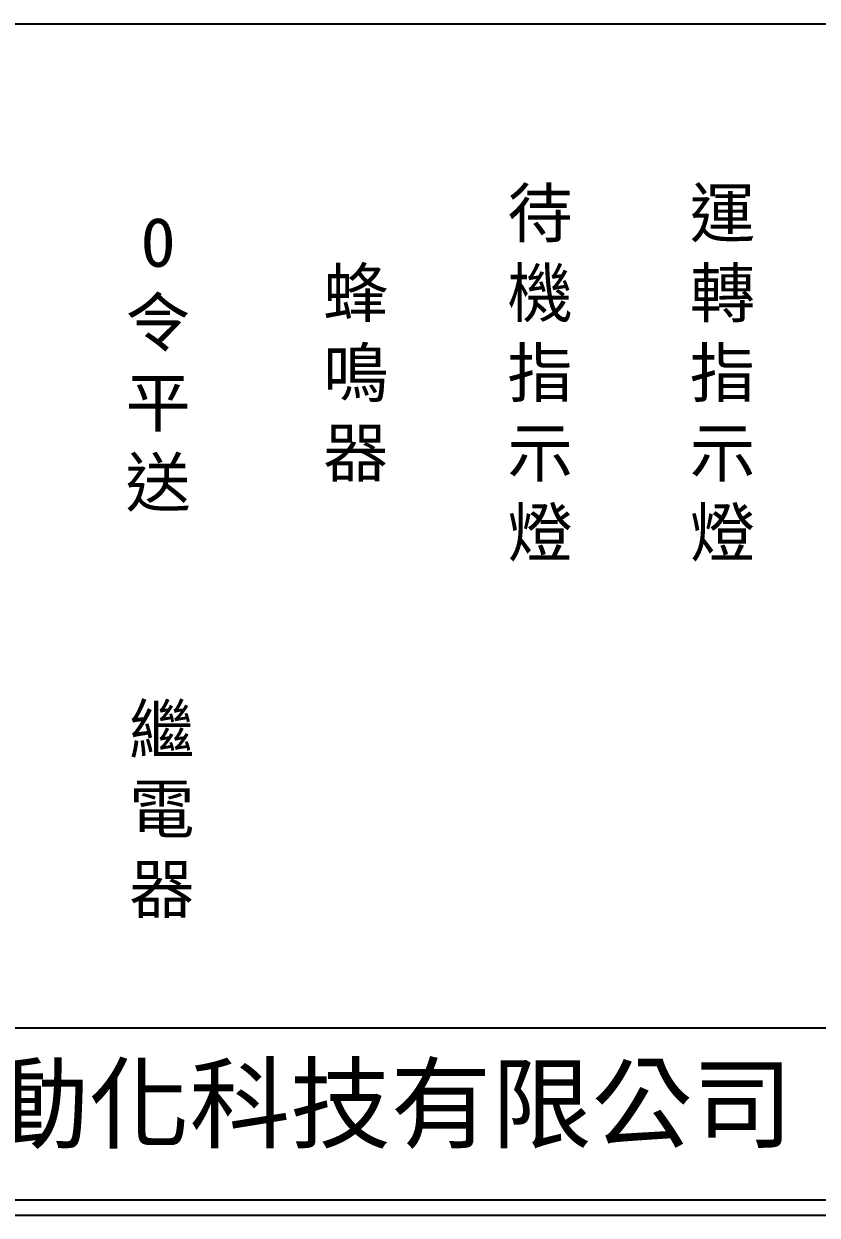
# Model space of a CAD drawing. Extents: x 926 to 1213, y 3 to 207.
# Drawn here: x 991.8 to 1056.3, y 3 to 100 of the extents above; entities that cross this region are included whole.
import ezdxf

# ---------------------------------------------------------------- set-up
doc = ezdxf.new("R2010")
doc.units = 0
doc.layers.add('圖框層', color=7, linetype='CONTINUOUS')
doc.layers.add('標尺寸層', color=3, linetype='CONTINUOUS')
doc.styles.add('CNS', font='romanc.shx', dxfattribs={"bigfont": 'chineset.shx'})
doc.styles.add('STSL', font='KAIU.TTF')

msp = doc.modelspace()

# ---------------------------------------------------------------- linework, layer by layer
at = {"layer": '圖框層', "color": 7}
for p, q in [((926.992, 18.25), (1211.493, 18.25)), ((926.992, 4.25), (1211.493, 4.25)), ((925.742, 3), (1212.742, 3))]:
    msp.add_line(p, q, dxfattribs=at)
at = {"layer": '標尺寸層', "color": 7}
msp.add_line((930.49, 99.958), (1208.361, 99.958), dxfattribs=at)

# ---------------------------------------------------------------- texts
at = {"layer": '圖框層', "color": 4, "style": 'STSL'}
msp.add_text('泓陞自動化科技有限公司', height=6, dxfattribs=at).set_placement((964.346, 9.076))
at = {"layer": '標尺寸層', "color": 7, "char_height": 3.9, "attachment_point": 5, "style": 'CNS'}
for s, insert, width in [('{\\fDFKai-SB|b0|i0|c136|p65;待機\\P指示燈}', (1033.794, 71.35), 2.84806), ('{\\fDFKai-SB|b0|i0|c136|p65;運轉指示燈}', (1048.634, 71.35), 2.84806), ('{\\fDFKai-SB|b0|i0|c136|p65;O令平送}', (1002.708, 72.165), 2.84806), ('{\\fDFKai-SB|b0|i0|c136|p65;蜂鳴器}', (1018.794, 71.35), 2.84806), ('{\\fDFKai-SB|b0|i0|c136|p65;繼電器}', (1003.009, 35.841), 8.6627)]:
    msp.add_mtext(s, dxfattribs=dict(at, insert=insert, width=width))

doc.saveas('drawing.dxf')
